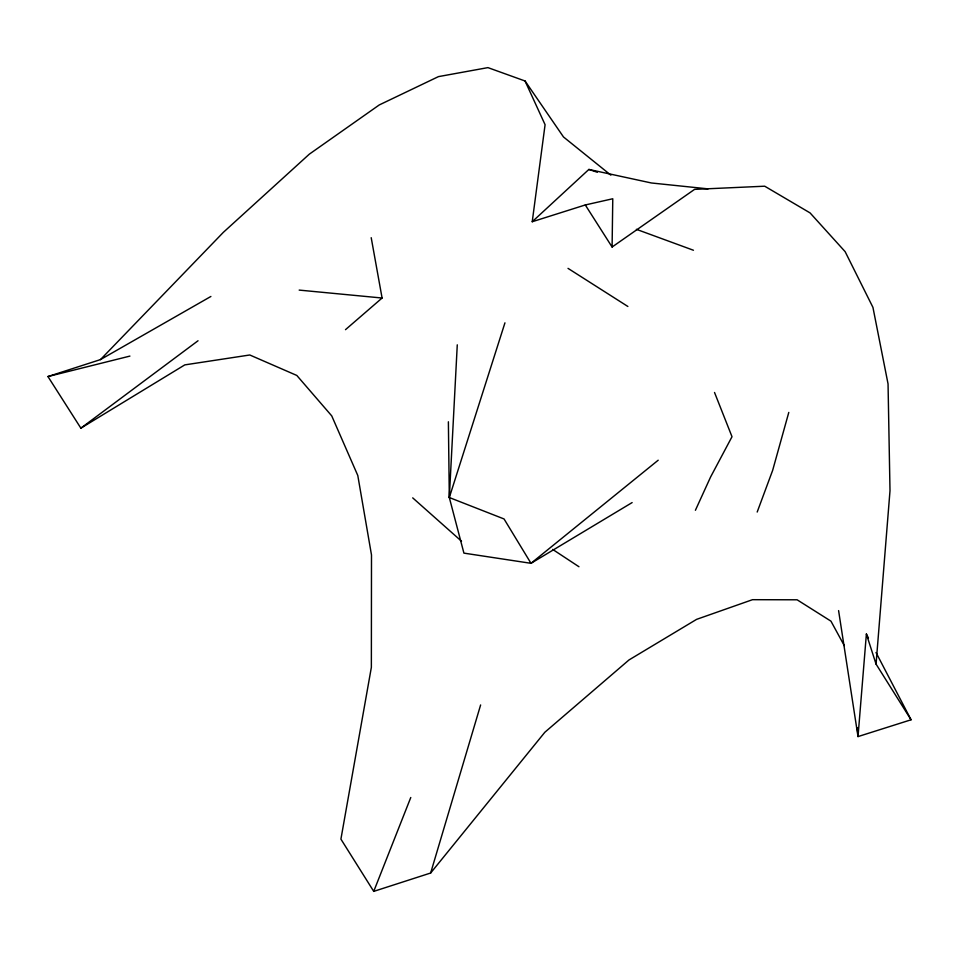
<?xml version="1.0" encoding="UTF-8"?>
<svg xmlns="http://www.w3.org/2000/svg" width="959" height="959" viewBox="0 0 959 959"><rect width="100%" height="100%" fill="white"/><g stroke="black" fill="none" stroke-linecap="round" stroke-linejoin="round"><path stroke-width="1.44" d="M838.586 610.595L858.017 736.584L911.05 719.789L876.058 664.096L890 490.756L888.046 383.9L872.942 307.371L845.131 251.654L810.067 212.91L764.707 186.202L694.592 189.367L612.094 247.026L612.777 198.753L585.29 204.962L532.233 221.733L545.084 124.706L525.053 80.988L487.927 67.621L438.443 76.624L379.249 104.951L309.325 154.159L223.363 232.33L100.467 359.601L47.95 376.551L80.868 428.17L184.787 364.888L249.784 354.986L296.81 375.448L331.742 415.894L357.791 475.496L371.493 554.961L371.361 667.356L340.913 839.125L373.734 891.379L430.651 873.014L544.844 732.256L628.984 659.96L696.606 619.358L752.503 599.687L797.121 599.795L830.95 621.156L844.316 645.683M632.137 502.576L530.998 563.317L463.916 553.127L449.315 497.529L457.275 344.832M868.446 637.999L866.385 634.043L858.017 736.584L857.334 727.725M788.789 412.418L772.654 470.354L757.19 512.046M430.651 873.014L480.627 704.949M658.198 460.212L530.998 563.317L504.05 518.963L449.315 497.529L504.949 322.835M373.734 891.379L410.776 797.492M695.407 510.284L710.607 476.971L732.005 436.717L714.527 392.471M532.233 221.733L588.874 169.443L651.389 182.977L708.066 188.863M345.492 329.668L382.09 298.021L371.205 237.688M80.868 428.17L198.033 340.757M100.467 359.601L210.896 296.463M47.95 376.551L129.921 356.089M299.172 290.097L382.09 298.021M588.874 169.443L597.361 172.284M636.38 229.321L693.441 250.251M568.016 268.364L627.869 306.472M552.696 549.435L578.948 566.733M610.871 175.161L563.484 136.957L525.053 80.988M412.706 497.865L461.519 541.212M585.29 204.962L612.094 247.026M876.011 652.504L911.05 719.789M866.385 634.043L876.058 664.096M448.38 421.78L449.315 497.529"/></g></svg>
